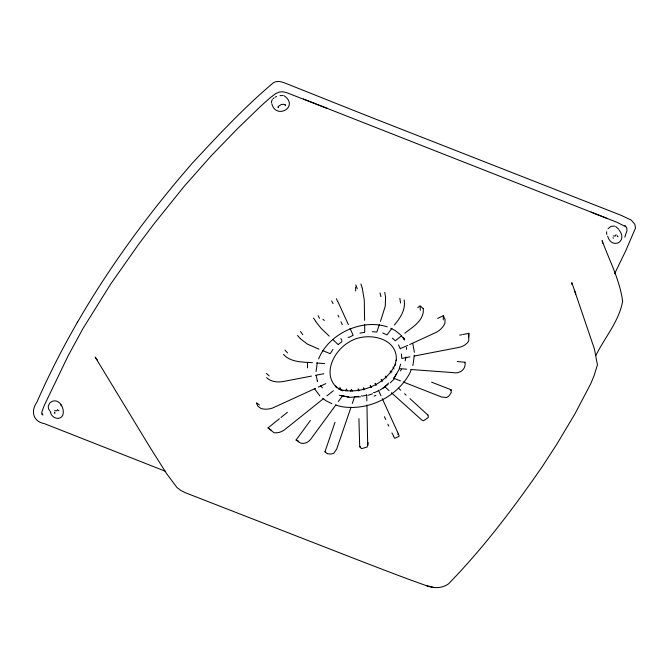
<?xml version="1.0" encoding="UTF-8"?>
<svg xmlns="http://www.w3.org/2000/svg" width="669" height="669" viewBox="0 0 669 669"><rect width="100%" height="100%" fill="white"/><g stroke="black" fill="none" stroke-linecap="round" stroke-linejoin="round"><path stroke-width="1" d="M451.123 392.603L451.165 389.776L431.589 382.191M443.263 319.891L443.338 315.718L437.618 318.411M54.758 412.321L54.825 413.35L54.599 412.622M457.253 361.561L464.955 362.247C466.402 369.204 459.561 374.122 453.181 372.625L410.808 369.489M364.722 332.175L364.638 324.524M468.593 337.092L468.835 333.329L462.764 334.542M606.649 231.742L606.557 232.653A10.679 8.103 -25.4 0 0 606.867 234.434M396.349 359.889L396.249 360.75C398.415 337.067 365.893 331.113 349.293 341.968C334.023 350.431 321.948 374.063 336.85 387.552M57.718 409.587L56.94 410.808L54.515 410.666M616.082 234.643L615.313 236.006L613.205 235.981M317.248 362.824L316.086 371.538M405.197 360.892L405.983 357.003M412.865 365.592L414.387 355.139M394.835 365.491L396.324 359.78M624.804 237.169L627.02 230.479L626.644 227.644L624.938 225.428M327.166 453.607L324.942 451.851L335.018 422.256M464.788 362.74L464.955 362.247M345.748 390.972L346.417 389.015L347.295 390.863M350.732 391.29L351.401 389.333L352.279 391.181M350.982 407.312L336.666 449.091L333.772 453.298L331.155 454.025L327.676 453.799M352.32 403.415L354.662 396.592M379.482 324.289L376.831 332.025L372.24 331.69M380.477 321.388L385.235 306.243L385.595 297.596M318.628 358.944C328.437 333.956 361.728 318.302 387.251 326.89M411.326 369.38L409.696 373.369C396.75 397.353 367.624 411.293 340.814 406.526L335.687 405.029M272.342 99.547L271.831 100.551A6.539 4.959 -25.4 0 0 271.564 102.7M614.602 273.788L625.85 250.532L635.508 228.012L634.814 224.232L631.285 220.134L620.974 215.259L375.225 118.948C345.614 107.291 316.094 95.424 286.524 83.675C282.276 82.078 277.234 79.92 273.086 82.998C244.126 107.483 218.136 135.355 192.354 163.127C129.736 235.078 75.263 314.706 36.845 402.27C30.548 410.891 33.065 421.654 44.263 423.586L165.293 471.235M77.219 322.517L77.587 321.856M395.722 363.627C386.481 384.065 361.36 394.81 339.944 389.592M394.927 376.881L399.527 368.56M595.87 355.49C604.667 337.552 619.109 321.271 622.622 301.267C619.795 279.968 609.459 260.55 602.092 240.581L602.769 243.265M399.217 368.452L400.698 364.095M400.455 370.894L401.459 369.271M450.73 390.387L451.165 389.776M450.948 393.113L448.907 395.948L446.7 397.495L441.64 397.043L403.298 381.999M298.792 441.933L296.074 440.01L310.391 420.483M338.757 389.291L339.994 387.61L341.307 390.378M335.888 404.896L310.65 439.324C308.049 442.744 303.049 444.91 299.16 442.268M338.355 401.534L342.67 395.655M391.9 328.32L386.991 334.91L382.693 332.961M394.359 325.025C400.213 318.11 405.924 309.479 404.135 299.955M394.559 378.671L390.186 382.877M608.046 228.706L611.048 226.339L614.644 226.114M393.397 378.018L394.066 377.885L396.324 373.963M427.842 415.023L409.98 398.649M427.943 417.774L423.494 420.768L421.788 420.032L391.39 392.72M417.69 307.748L420.09 305.8L420.341 310.291M273.103 98.652L274.106 97.85M323.721 398.44L285.998 428.628C282.753 431.538 278.421 433.37 274.022 432.734L268.035 427.901L279.374 418.752M280.98 417.456L287.419 412.305M326.932 395.872L333.354 390.738M392.352 338.146L395.279 340.764L401.626 335.746M404.804 333.229C412.539 327.041 424.489 320.334 423.26 308.626M352.973 335.395L349.051 337.36L348.081 337.226M379.8 390.261L388.053 384.374M382.434 388.647L384.767 387.117M338.205 344.51L341.625 341.943L342.018 340.956M374.13 396.157L375.836 395.329M391.934 432.927L393.723 436.263M397.687 434.39L398.431 434.047L397.612 432.308M395.279 438.103L398.691 436.489M400.221 348.608L407.789 345.396M409.654 344.543L434.85 332.978C439.265 331.163 442.928 327.71 444.868 323.328L445.077 319.439L443.338 315.718M315.492 388.38L274.9 406.969C270.661 409.211 265.66 409.821 261.027 408.525L257.874 406.208M318.319 387.075L325.87 383.621M366.679 395.136L362.523 396.098L361.511 395.772M368.092 395.27L372.516 393.832M364.187 332.409L359.922 333.129M459.737 335.152L461.761 334.743M358.927 418.652L359.696 446.767L360.482 446.608M361.971 448.548L367.139 447.009L367.682 445.211L366.938 404.971M409.955 356.87L401.785 358.45L401.475 353.993M414.044 356.075L457.972 347.579C462.262 346.943 466.427 344.811 468.726 341.014L468.835 333.329M311.537 376.087L283.823 381.397C277.978 382.626 271.045 381.966 266.597 377.642M315.643 375.301L323.846 373.728M280.068 95.592L283.288 95.567M360.457 396.792L349.929 397.302L339.267 395.262M355.691 396.558L358.668 396.416M97.356 359.972L95.149 357.079L150.182 447.611L166.598 473.627L176.976 487.542L180.965 490.528L185.489 492.777L356.677 559.468C379.858 568.332 402.964 577.439 426.396 585.643C433.621 588.469 441.958 588.536 448.464 583.895C483.436 548.028 513.834 507.704 542.325 466.536L556.901 444.082L574.796 414.103L590.694 383.847L594.122 375.585L597.434 364.873L594.415 348.975L574.47 290.329M324.942 451.851L325.694 451.901M399.443 368.652L406.677 369.188M312.465 362.665C302.589 361.971 290.731 362.514 283.505 354.361M316.546 362.974L324.716 363.593M347.738 396.943L348.934 397.052L342.168 395.797M426.396 585.643L434.674 587.666M327.542 108.495L286.265 92.539L282.494 91.745L279.257 92.063L275.703 93.61L270.259 97.691L261.353 105.61L237.319 128.849L211.145 155.877L184.167 186.358L154.355 223.429L139.035 243.717L110.878 283.765L82.789 328.839L67.979 356.1L44.279 405.414L41.804 412.112L42.08 414.471M607.335 218.495L303.341 98.995M591.07 212.115L617.144 222.367L625.649 226.674M392.051 371.864L390.119 371.111L390.997 372.951M393.681 378.219L400.413 380.87M296.074 440.01L298.207 440.854M318.988 349.134L307.314 344.05L300.448 338.773M322.742 350.648L330.252 353.684L332.911 349.427M284.35 95.901C299.511 106.881 275.837 120.044 271.823 103.695M341.14 389.968L342.846 390.805L336.072 387.042M390.788 328.312L395.245 330.57L400.48 334.743M331.857 403.716L325.744 400.622L322.818 398.281M615.656 226.49L618.792 229.333M268.035 427.901L271.104 430.108M58.312 410.306L58.981 410.783M373.528 392.477L374.489 392.611L377.91 391.005L378.42 390.178L380.996 395.814M256.812 402.997L259.447 405.071M420.575 306.226L423.134 308.526M398.406 388.104L400.723 390.211M404.578 393.723L406.125 395.128M382.685 380.878L381.171 379.499L382.049 381.347M389.074 390.612L384.449 386.406L385.302 386.381L388.572 383.061M322.851 319.188L324.289 320.501M266.496 373.453L269.147 375.894M329.248 336.156L321.036 328.236L315.919 321.822M332.844 339.543L337.878 344.276M50.15 411.335L50.777 411.937M359.696 446.767L361.385 448.514M617.069 235.814L617.888 236.809L617.462 236.165M284.961 350.063L287.511 352.872M297.563 335.478L300.063 338.405M401.066 335.462L404.569 339.785L403.307 337.477L404.502 339.944M320.685 385.762L322.433 387.911M319.882 395.948L314.43 388.572M41.988 413.835L42.967 415.156M300.465 331.498L302.781 334.667M313.493 318.068L315.709 321.346M285.195 104.74L285.621 105.376L283.715 104.264L281.223 104.515L278.831 106.078L278.22 107.558L277.986 106.823M49.59 410.632L48.728 409.043A10.721 8.137 -25.4 0 1 48.335 405.907L49.874 402.955A6.539 4.959 -25.4 0 1 53.319 400.99C60.662 399.577 64.952 409.679 62.669 415.499C59.457 421.002 51.705 417.924 50.51 412.48M393.531 436.347L394.66 438.228M318.068 315.676L319.539 318.277M607.686 236.182C611.633 249.963 628.283 241.76 619.168 230.153M331.699 300.975L333.087 303.634M393.046 367.055L393.916 368.903M385.294 376.162L386.172 378.002M376.02 385.11L375.142 383.27L375.995 385.152M371.119 387.418L370.25 385.57L371.103 387.46M340.881 338.547L341.642 340.153M364.296 389.676L363.426 387.828L363.468 389.876M359.102 390.713L358.233 388.865L358.275 390.922M335.729 385.929L336.607 387.777M398.481 344.886L400.33 348.825M397.578 432.149L382.275 398.64M338.012 301.895L348.348 324.582M256.419 403.039L257.615 405.64M384.441 416.703L385.737 419.53M387.886 424.246L388.748 426.128M350.038 328.354L352.989 334.952M338.029 315.208L338.874 317.098M340.989 321.814L342.26 324.649M336.457 298.767L337.619 301.535M613.247 238.34L613.105 237.671M355.833 284.969L357.263 288.69M398.431 434.047L399.184 436.096M575.741 294L571.811 282.627L571.886 284.467M317.307 380.895L317.549 381.673L316.103 375.359M360.951 283.949L362.063 287.737M60.904 404.737L61.205 405.799M380.009 292.922L380.979 296.727M412.748 343.389L414.379 352.337M362.28 288.205L364.271 299.963L364.588 320.376M384.734 292.336L385.57 297.061M399.845 298.299L400.539 302.99M428.001 414.897L428.294 417.297M355.574 287.018L355.699 290.99M366.704 394.735L366.846 400.873M406.543 347.428L406.551 349.327M307.456 363.167L307.472 367.85M275.327 97.122A10.721 8.145 -25.4 0 1 276.606 96.528M367.833 442.569L367.649 445.454L367.833 442.569"/></g></svg>
